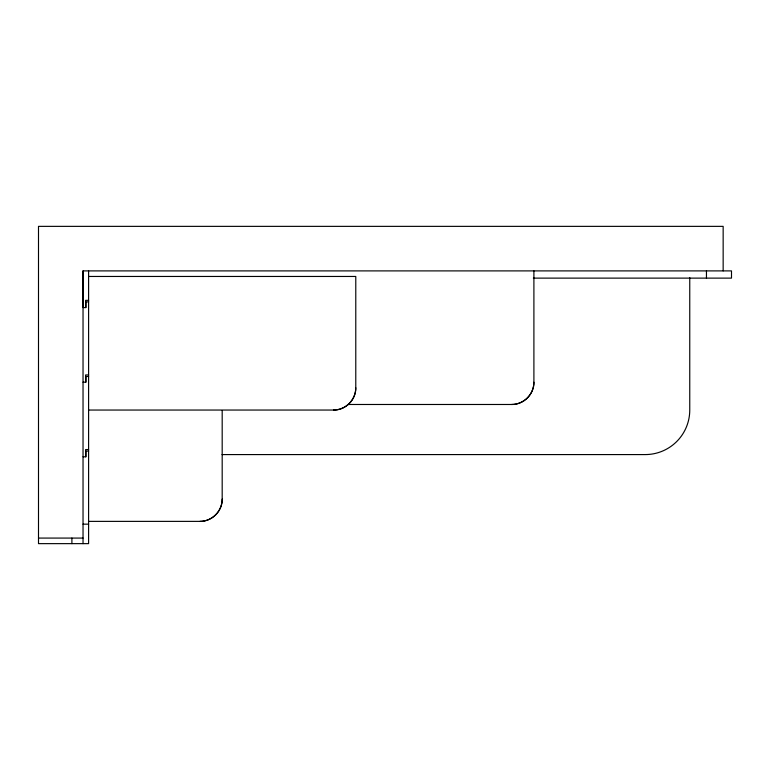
<?xml version="1.0" encoding="UTF-8"?>
<svg xmlns="http://www.w3.org/2000/svg" width="770" height="770" viewBox="0 0 770 770"><rect width="100%" height="100%" fill="white"/><g stroke="black" fill="none" stroke-linecap="round" stroke-linejoin="round"><path stroke-width="1.16" d="M533.36 278.124L731.5 278.124L731.5 270.896L83.035 270.896L83.035 307.577L86.038 307.577L86.038 301.888L88.598 301.888M222.184 410.525L222.184 499.104C222.434 511.01 211.827 521.627 199.921 521.377L88.598 521.377M88.598 276.459L355.779 276.459L355.779 387.782C356.029 399.688 345.412 410.294 333.516 410.044L88.598 410.044M533.899 270.896L533.899 382.218C534.149 394.115 523.533 404.731 511.636 404.481L348.184 404.481M88.598 300.339L85.614 300.339L85.614 307.577M88.598 374.952L85.614 374.952L85.614 382.18M88.598 376.492L86.038 376.492L86.038 382.18L83.035 382.18M88.598 449.555L85.614 449.555L85.614 456.793M88.598 451.095L86.038 451.095L86.038 456.793L83.035 456.793M222.039 454.579L645.221 454.579A44.535 44.535 0 0 0 689.756 410.044L689.756 277.652M83.035 524.158L88.598 524.158M38.5 538.076L83.035 538.076M723.155 270.896L723.155 226.361L38.5 226.361L38.5 543.639L88.598 543.639L88.598 270.896M706.456 270.896L706.456 278.124M83.035 270.896L83.035 543.639M71.899 538.076L71.899 543.639M355.779 387.782A22.263 22.263 0 0 1 333.516 410.044M222.184 499.104A22.263 22.263 0 0 1 199.921 521.377M533.899 382.218A22.263 22.263 0 0 1 511.636 404.481"/></g></svg>
